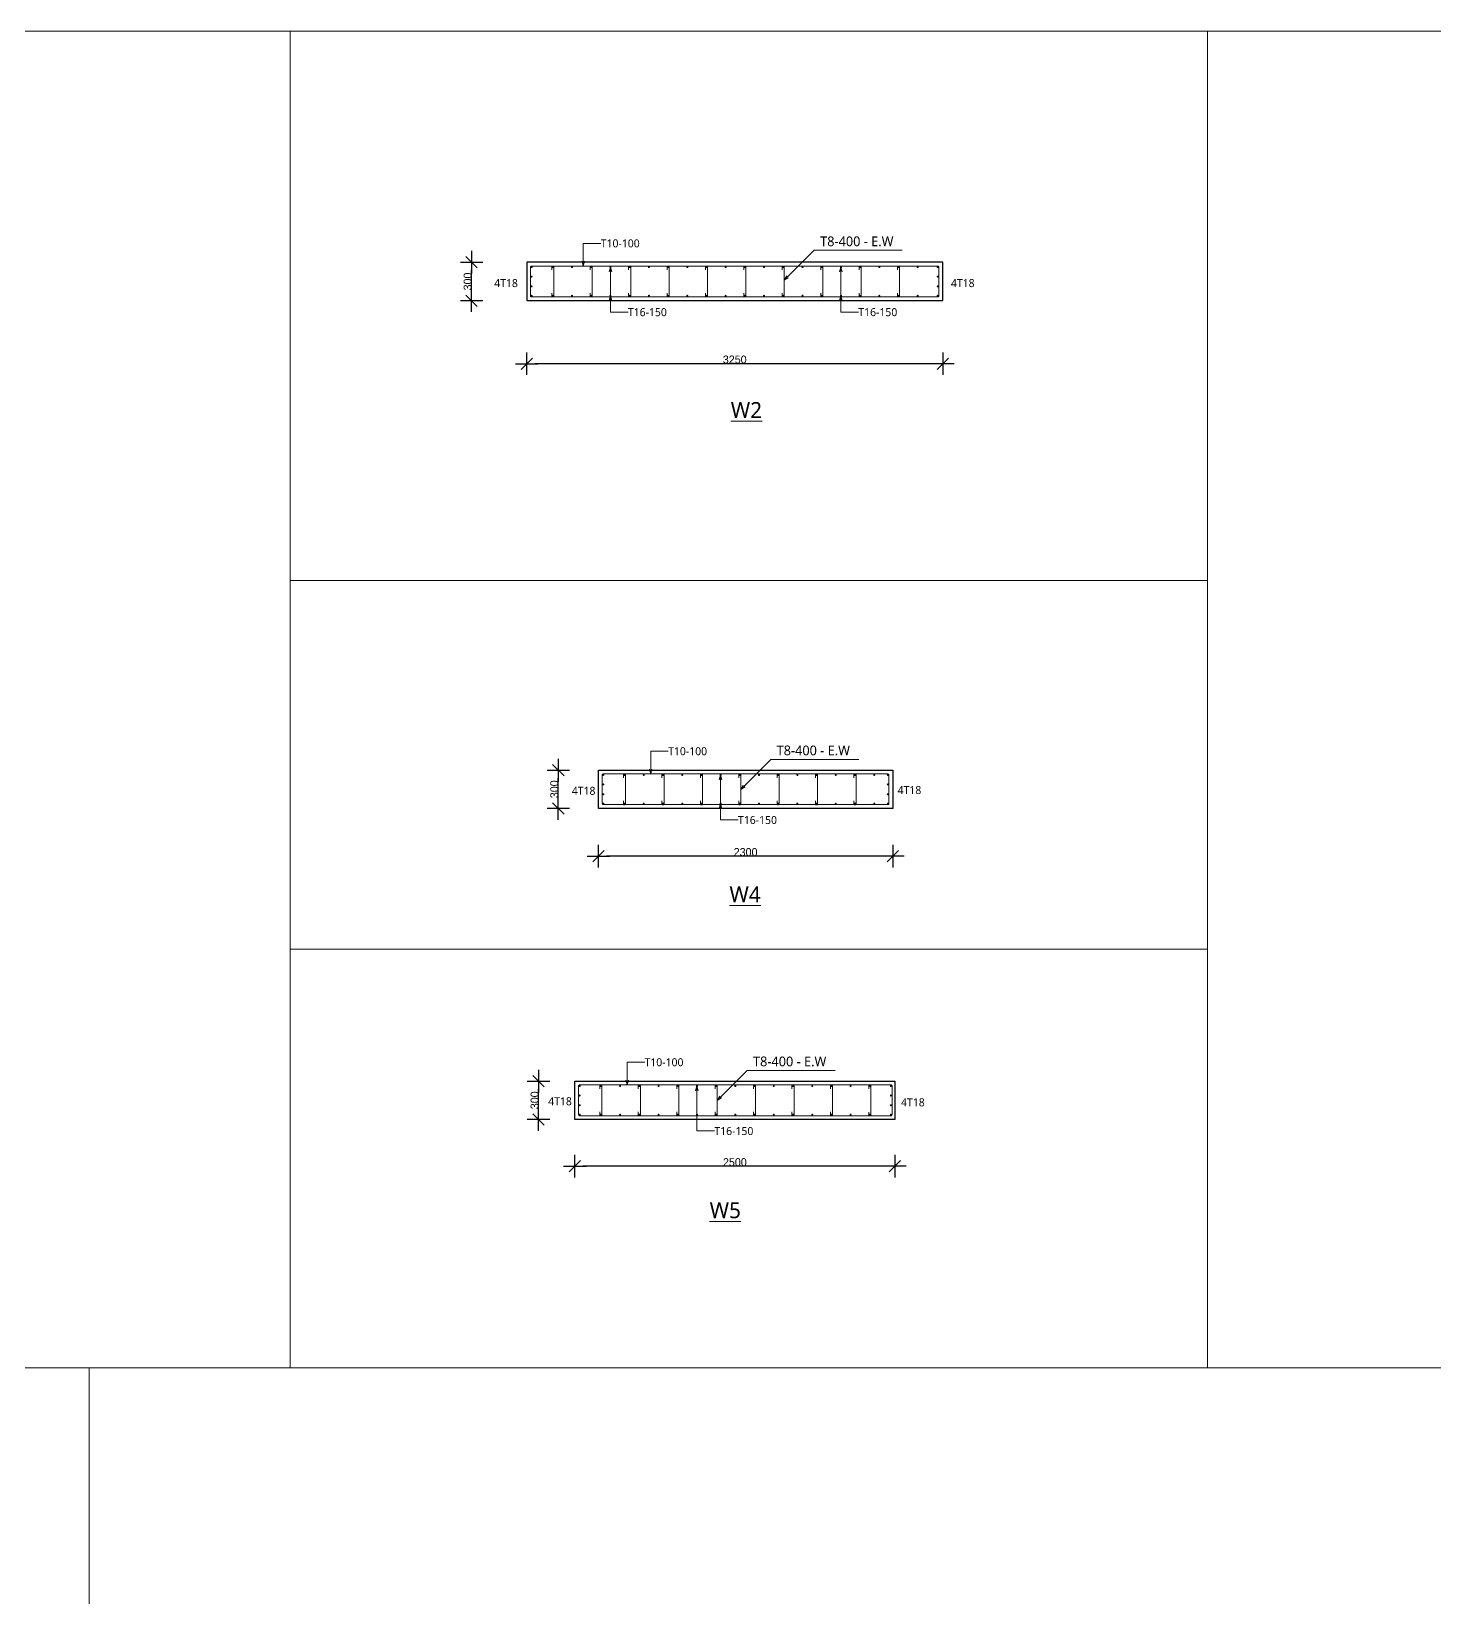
# Model space of a CAD drawing. Header units: millimetres. Extents: x -523 to 167289, y 167321 to 195048.
# Drawn here: x 134405 to 145366, y 182814 to 195048 of the extents above; entities that cross this region are included whole.
import ezdxf

# ---------------------------------------------------------------- set-up
doc = ezdxf.new("R2010")
doc.units = ezdxf.units.MM
doc.header["$PDMODE"] = 98
doc.layers.get('0').update_dxf_attribs({"lineweight": 20})
doc.layers.get('Defpoints').update_dxf_attribs({"lineweight": 20})
doc.layers.add('A-ANNO-TEXT', color=4, linetype='Continuous', lineweight=13)
doc.layers.add('A-DETL', color=2, linetype='Continuous', lineweight=5)
doc.layers.add('DM', color=7, linetype='Continuous')
doc.layers.add('GR-C', color=1, linetype='Continuous')
doc.styles.add('Segoe UI Light', font='segoeuil.ttf', dxfattribs={"width": 0.85, "height": 400})
doc.styles.add('T25-50', font='stencil.shx', dxfattribs={"height": 62.5})
doc.dimstyles.new('D35-100', dxfattribs={"dimtxt": 62.5, "dimasz": 210, "dimexe": 0.1, "dimexo": 0.0065, "dimgap": 126, "dimtad": 1, "dimdec": 0, "dimzin": 0, "dimdsep": 46, "dimtxsty": 'T25-50', "dimblk": 'TK', "dimcen": 90, "dimdle": 100, "dimclrt": 7, "dimadec": 0, "dimazin": 0, "dimtfac": 1, "dimtdec": 0, "dimtix": 1, "dimtofl": 0, "dimtmove": 1, "dimatfit": 3, "dimldrblk": 'COLUMNS AND AXES-XREF-GROUND$0$DOT1', "dimfxl": 0.15, "dimfxlon": 1, "dimtolj": 1, "dimtzin": 0, "dimarcsym": 1})

# ---------------------------------------------------------------- blocks, each defined once
blk = doc.blocks.new('*U428')
at = {"layer": 'A-DETL', "lineweight": 20}
blk.add_lwpolyline([(-8, -90), (-8, -112, 0.414214), (0, -120), (0, -120, 0.414214), (8, -112), (8, 112, 0.414214), (0, 120), (0, 120, 0.414214), (-8, 112), (-8, 90)], format="xyb", dxfattribs=at)
blk = doc.blocks.new('*U429')
at = {"layer": 'A-DETL', "color": 0, "linetype": 'ByBlock', "lineweight": -2, "transparency": 16777216}
for p in [(0, 0), (300, 0), (600, 0), (900, 0), (1200, 0), (1500, 0), (1800, 0), (2100, 0), (2400, 0), (2700, 0)]:
    blk.add_blockref('*U428', p, dxfattribs=at)
blk = doc.blocks.new('TK')
at = {"layer": 'DM'}
for p, q in [((1.41, 0), (-1.41, 0)), ((-0.71, -0.71), (0.71, 0.71)), ((0, 1.41), (0, -1.41))]:
    blk.add_line(p, q, dxfattribs=at)
blk = doc.blocks.new('*D446')
at = {"layer": 'A-DETL', "color": 0, "lineweight": -2, "transparency": 16777216}
for p, q in [((138274, 192453), (138274, 192452)), ((141462, 192452), (138337, 192452)), ((141524, 192453), (141524, 192452))]:
    blk.add_line(p, q, dxfattribs=at)
at = {"layer": 'Defpoints', "color": 0, "transparency": 16777216}
for p in [(138274, 193018, 0), (141524, 193018, 0), (138274, 192452)]:
    blk.add_point(p, dxfattribs=at)
at = {"layer": 'A-DETL', "color": 0, "lineweight": -2, "transparency": 16777216, "xscale": 62.5, "yscale": 62.5, "zscale": 62.5, "rotation": 180}
blk.add_blockref('TK', (138274, 192452), dxfattribs=at)
at = {"layer": 'A-DETL', "color": 0, "lineweight": -2, "transparency": 16777216, "xscale": 62.5, "yscale": 62.5, "zscale": 62.5}
blk.add_blockref('TK', (141524, 192452), dxfattribs=at)
at = {"layer": 'A-DETL', "color": 7, "transparency": 16777216, "insert": (139899, 192484), "char_height": 62.5, "attachment_point": 5, "style": 'T25-50'}
blk.add_mtext('\\A1;3250', dxfattribs=at)
blk = doc.blocks.new('COLUMNS AND AXES-XREF-GROUND$0$DOT1')
for p, q in [((0, -2.5), (0, 2.5)), ((2.5, 0), (-2.5, 0))]:
    blk.add_line(p, q)
blk.add_circle((0, 0), 0.485)
blk = doc.blocks.new('*D447')
at = {"layer": 'A-DETL', "color": 0, "lineweight": -2, "transparency": 16777216}
for p, q in [((137844, 193244), (137844, 193244)), ((137844, 193007), (137844, 193182)), ((137844, 192944), (137844, 192944))]:
    blk.add_line(p, q, dxfattribs=at)
at = {"layer": 'Defpoints', "color": 0, "transparency": 16777216}
for p in [(137844, 193244), (138393, 193244, 0), (138393, 192944, 0)]:
    blk.add_point(p, dxfattribs=at)
at = {"layer": 'A-DETL', "color": 0, "lineweight": -2, "transparency": 16777216, "xscale": 62.5, "yscale": 62.5, "zscale": 62.5}
for p, rotation in [((137844, 193244), 90), ((137844, 192944), 270)]:
    blk.add_blockref('TK', p, dxfattribs=dict(at, rotation=rotation))
at = {"layer": 'A-DETL', "color": 7, "transparency": 16777216, "insert": (137813, 193094), "char_height": 62.5, "attachment_point": 5, "rotation": 90, "style": 'T25-50'}
blk.add_mtext('\\A1;300', dxfattribs=at)
blk = doc.blocks.new('*D477')
at = {"layer": 'A-DETL', "color": 0, "lineweight": -2, "transparency": 16777216}
for p, q in [((138834, 188606), (138834, 188606)), ((141072, 188606), (138897, 188606)), ((141134, 188606), (141134, 188606))]:
    blk.add_line(p, q, dxfattribs=at)
at = {"layer": 'Defpoints', "color": 0, "transparency": 16777216}
for p in [(138834, 188978, 0), (141134, 188978, 0), (138834, 188606)]:
    blk.add_point(p, dxfattribs=at)
at = {"layer": 'A-DETL', "color": 0, "lineweight": -2, "transparency": 16777216, "xscale": 62.5, "yscale": 62.5, "zscale": 62.5, "rotation": 180}
blk.add_blockref('TK', (138834, 188606), dxfattribs=at)
at = {"layer": 'A-DETL', "color": 0, "lineweight": -2, "transparency": 16777216, "xscale": 62.5, "yscale": 62.5, "zscale": 62.5}
blk.add_blockref('TK', (141134, 188606), dxfattribs=at)
at = {"layer": 'A-DETL', "color": 7, "transparency": 16777216, "insert": (139984, 188637), "char_height": 62.5, "attachment_point": 5, "style": 'T25-50'}
blk.add_mtext('\\A1;2300', dxfattribs=at)
blk = doc.blocks.new('*D478')
at = {"layer": 'A-DETL', "color": 0, "lineweight": -2, "transparency": 16777216}
for p, q in [((138521, 189278), (138521, 189278)), ((138521, 189040), (138521, 189215)), ((138521, 188978), (138521, 188978))]:
    blk.add_line(p, q, dxfattribs=at)
at = {"layer": 'Defpoints', "color": 0, "transparency": 16777216}
for p in [(138521, 189278), (138834, 189278, 0), (138834, 188978, 0)]:
    blk.add_point(p, dxfattribs=at)
at = {"layer": 'A-DETL', "color": 0, "lineweight": -2, "transparency": 16777216, "xscale": 62.5, "yscale": 62.5, "zscale": 62.5}
for p, rotation in [((138521, 189278), 90), ((138521, 188978), 270)]:
    blk.add_blockref('TK', p, dxfattribs=dict(at, rotation=rotation))
at = {"layer": 'A-DETL', "color": 7, "transparency": 16777216, "insert": (138490, 189128), "char_height": 62.5, "attachment_point": 5, "rotation": 90, "style": 'T25-50'}
blk.add_mtext('\\A1;300', dxfattribs=at)
blk = doc.blocks.new('*D450')
at = {"layer": 'A-DETL', "color": 0, "lineweight": -2, "transparency": 16777216}
for p, q in [((138650, 186184), (138650, 186183)), ((141087, 186184), (138712, 186184)), ((141150, 186184), (141150, 186183))]:
    blk.add_line(p, q, dxfattribs=at)
at = {"layer": 'Defpoints', "color": 0, "transparency": 16777216}
for p in [(138650, 186549), (141150, 186549), (138650, 186184)]:
    blk.add_point(p, dxfattribs=at)
at = {"layer": 'A-DETL', "color": 0, "lineweight": -2, "transparency": 16777216, "xscale": 62.5, "yscale": 62.5, "zscale": 62.5, "rotation": 180}
blk.add_blockref('TK', (138650, 186184), dxfattribs=at)
at = {"layer": 'A-DETL', "color": 0, "lineweight": -2, "transparency": 16777216, "xscale": 62.5, "yscale": 62.5, "zscale": 62.5}
blk.add_blockref('TK', (141150, 186184), dxfattribs=at)
at = {"layer": 'A-DETL', "color": 7, "transparency": 16777216, "insert": (139900, 186215), "char_height": 62.5, "attachment_point": 5, "style": 'T25-50'}
blk.add_mtext('\\A1;2500', dxfattribs=at)
blk = doc.blocks.new('*D451')
at = {"layer": 'A-DETL', "color": 0, "lineweight": -2, "transparency": 16777216}
for p, q in [((138367, 186849), (138367, 186849)), ((138367, 186611), (138367, 186786)), ((138367, 186549), (138367, 186549))]:
    blk.add_line(p, q, dxfattribs=at)
at = {"layer": 'Defpoints', "color": 0, "transparency": 16777216}
for p in [(138367, 186849), (138650, 186849), (138650, 186549)]:
    blk.add_point(p, dxfattribs=at)
at = {"layer": 'A-DETL', "color": 0, "lineweight": -2, "transparency": 16777216, "xscale": 62.5, "yscale": 62.5, "zscale": 62.5}
for p, rotation in [((138367, 186849), 90), ((138367, 186549), 270)]:
    blk.add_blockref('TK', p, dxfattribs=dict(at, rotation=rotation))
at = {"layer": 'A-DETL', "color": 7, "transparency": 16777216, "insert": (138336, 186699), "char_height": 62.5, "attachment_point": 5, "rotation": 90, "style": 'T25-50'}
blk.add_mtext('\\A1;300', dxfattribs=at)
blk = doc.blocks.new('*D453')
at = {"layer": 'A-DETL', "color": 0, "lineweight": -2, "transparency": 16777216}
for p, q in [((-435, 193495), (-435, 193495)), ((-435, 193257), (-435, 193432)), ((-435, 193195), (-435, 193195))]:
    blk.add_line(p, q, dxfattribs=at)
at = {"layer": 'Defpoints', "color": 0, "transparency": 16777216}
for p in [(-435, 193495), (0, 193495), (153213, 193195)]:
    blk.add_point(p, dxfattribs=at)
at = {"layer": 'A-DETL', "color": 0, "lineweight": -2, "transparency": 16777216, "xscale": 62.5, "yscale": 62.5, "zscale": 62.5}
for p, rotation in [((-435, 193495), 90), ((-435, 193195), 270)]:
    blk.add_blockref('TK', p, dxfattribs=dict(at, rotation=rotation))
at = {"layer": 'A-DETL', "color": 7, "transparency": 16777216, "insert": (-466, 193345), "char_height": 62.5, "attachment_point": 5, "rotation": 90, "style": 'T25-50'}
blk.add_mtext('\\A1;300', dxfattribs=at)
blk = doc.blocks.new('*D457')
at = {"layer": 'A-DETL', "color": 0, "lineweight": -2, "transparency": 16777216}
for p, q in [((162594, 194137), (162594, 194137)), ((162594, 190800), (162594, 194074)), ((162594, 190737), (162594, 190737))]:
    blk.add_line(p, q, dxfattribs=at)
at = {"layer": 'Defpoints', "color": 0, "transparency": 16777216}
for p in [(0, 194137, 0), (162594, 194137), (162792, 190737, 0)]:
    blk.add_point(p, dxfattribs=at)
at = {"layer": 'A-DETL', "color": 0, "lineweight": -2, "transparency": 16777216, "xscale": 62.5, "yscale": 62.5, "zscale": 62.5}
for p, rotation in [((162594, 194137), 90), ((162594, 190737), 270)]:
    blk.add_blockref('TK', p, dxfattribs=dict(at, rotation=rotation))
at = {"layer": 'A-DETL', "color": 7, "transparency": 16777216, "insert": (162562, 192437), "char_height": 62.5, "attachment_point": 5, "rotation": 90, "style": 'T25-50'}
blk.add_mtext('\\A1;3400', dxfattribs=at)

msp = doc.modelspace()

# ---------------------------------------------------------------- linework, layer by layer
at = {"layer": 'A-ANNO-TEXT', "color": 250, "lineweight": 13}
for p, q in [((138716.2, 193391.7, 0), (138853.7, 193391.7, 0)), ((138716.2, 193214.2, 0), (138716.2, 193391.7, 0)), ((140286.3, 193103.7, 0), (140520.3, 193337.7, 0)), ((140520.3, 193337.7, 0), (141207.2, 193337.7, 0)), ((138716.2, 193214.2, 0), (138706.2, 193251.7, 0)), ((138716.2, 193214.2, 0), (138726.3, 193251.7, 0)), ((138928.3, 193206.2, 0), (138918.2, 193168.7, 0)), ((138928.3, 193206.2, 0), (138928.3, 192854.7, 0)), ((138928.3, 193206.2, 0), (138938.3, 193168.7, 0)), ((140728.3, 193206.2, 0), (140718.2, 193168.7, 0)), ((140728.3, 193206.2, 0), (140728.3, 192854.7, 0)), ((140728.3, 193206.2, 0), (140738.3, 193168.7, 0)), ((140286.3, 193103.7, 0), (140305.7, 193137.3, 0)), ((140286.3, 193103.7, 0), (140319.9, 193123.1, 0)), ((138928.3, 192982.2, 0), (138918.2, 192944.7, 0)), ((138928.3, 192982.2, 0), (138938.3, 192944.7, 0)), ((140728.3, 192982.2, 0), (140718.2, 192944.7, 0)), ((140728.3, 192982.2, 0), (140738.3, 192944.7, 0)), ((138928.3, 192854.7, 0), (139065.8, 192854.7, 0)), ((140728.3, 192854.7, 0), (140865.8, 192854.7, 0)), ((139242.6, 189425.3, 0), (139380.1, 189425.3, 0)), ((139242.6, 189247.8, 0), (139242.6, 189425.3, 0)), ((139242.6, 189247.8, 0), (139232.6, 189285.3, 0)), ((139242.6, 189247.8, 0), (139252.7, 189285.3, 0)), ((139946.5, 189127.4, 0), (140180.5, 189361.5, 0)), ((140180.5, 189361.5, 0), (140867.4, 189361.5, 0)), ((139788.5, 189239.8, 0), (139778.5, 189202.3, 0)), ((139788.5, 189239.8, 0), (139788.5, 188888.3, 0)), ((139788.5, 189239.8, 0), (139798.6, 189202.3, 0)), ((139946.5, 189127.4, 0), (139965.9, 189161.1, 0)), ((139946.5, 189127.4, 0), (139980.1, 189146.9, 0)), ((139788.5, 189015.8, 0), (139778.5, 188978.3, 0)), ((139788.5, 189015.8, 0), (139798.6, 188978.3, 0)), ((139788.5, 188888.3, 0), (139926, 188888.3, 0)), ((139058, 186996.1), (139195.5, 186996.1)), ((139058, 186818.6), (139058, 186996.1)), ((139761.9, 186698.2), (139995.9, 186932.2)), ((139995.9, 186932.2), (140682.8, 186932.2)), ((139058, 186818.6), (139048, 186856.1)), ((139058, 186818.6), (139068.1, 186856.1)), ((139603.9, 186810.6), (139593.8, 186773.1)), ((139603.9, 186810.6), (139603.9, 186459)), ((139603.9, 186810.6), (139613.9, 186773.1)), ((139761.9, 186698.2), (139781.3, 186731.8)), ((139761.9, 186698.2), (139795.5, 186717.6)), ((139603.9, 186459), (139741.4, 186459))]:
    msp.add_line(p, q, dxfattribs=at)
at = {"layer": 'A-DETL'}
msp.add_lwpolyline([(124282.3, 195047.8), (167289, 195047.8), (167289, 169580.6), (124282.3, 169580.6)], close=True, dxfattribs=at)
for points in [[(136425.4, 195047.8), (136425.4, 184608), (124282.3, 184608)], [(143591.5, 195047.8), (143591.5, 190759.4), (136425.4, 190759.4)], [(136425.4, 184608), (151319.6, 184608), (151319.6, 195047.8)], [(143591.5, 190759.4), (143591.5, 184608)], [(136425.4, 187879.7), (143591.5, 187879.7)], [(134856.3, 184608), (134856.3, 169580.6)]]:
    msp.add_lwpolyline(points, dxfattribs=at)
at = {"layer": 'A-DETL', "elevation": 0}
for points in [[(141484.6, 193214.2), (138312, 193214.2, 0.4142136), (138304, 193206.2), (138304, 192982.2, 0.4142136), (138312, 192974.2), (141484.6, 192974.2, 0.4142136), (141492.6, 192982.2), (141492.6, 193206.2, 0.4142136)], [(141095.8, 189247.8), (138872.3, 189247.8, 0.4142136), (138864.3, 189239.8), (138864.3, 189015.8, 0.4142136), (138872.3, 189007.8), (141095.8, 189007.8, 0.4142136), (141103.8, 189015.8), (141103.8, 189239.8, 0.4142136)]]:
    msp.add_lwpolyline(points, format="xyb", close=True, dxfattribs=at)
at = {"layer": 'A-DETL', "const_width": 8, "elevation": 0}
for points in [[(138316, 193206.2, -1), (138308, 193206.2, -1)], [(138482.3, 193206.2, -1), (138474.3, 193206.2, -1)], [(138632.3, 193206.2, -1), (138624.3, 193206.2, -1)], [(138782.3, 193206.2, -1), (138774.3, 193206.2, -1)], [(138932.3, 193206.2, -1), (138924.3, 193206.2, -1)], [(139082.3, 193206.2, -1), (139074.3, 193206.2, -1)], [(139232.3, 193206.2, -1), (139224.3, 193206.2, -1)], [(139382.3, 193206.2, -1), (139374.3, 193206.2, -1)], [(139532.3, 193206.2, -1), (139524.3, 193206.2, -1)], [(139682.3, 193206.2, -1), (139674.3, 193206.2, -1)], [(139832.3, 193206.2, -1), (139824.3, 193206.2, -1)], [(139982.3, 193206.2, -1), (139974.3, 193206.2, -1)], [(140132.3, 193206.2, -1), (140124.3, 193206.2, -1)], [(140282.3, 193206.2, -1), (140274.3, 193206.2, -1)], [(140432.3, 193206.2, -1), (140424.3, 193206.2, -1)], [(140582.3, 193206.2, -1), (140574.3, 193206.2, -1)], [(140732.3, 193206.2, -1), (140724.3, 193206.2, -1)], [(140882.3, 193206.2, -1), (140874.3, 193206.2, -1)], [(141032.3, 193206.2, -1), (141024.3, 193206.2, -1)], [(141182.3, 193206.2, -1), (141174.3, 193206.2, -1)], [(141332.3, 193206.2, -1), (141324.3, 193206.2, -1)], [(141488.6, 193206.2, -1), (141480.6, 193206.2, -1)], [(138316, 193132, -1), (138308, 193132, -1)], [(138316, 193055.6, -1), (138308, 193055.6, -1)], [(141488.6, 193132, -1), (141480.6, 193132, -1)], [(141488.6, 193055.6, -1), (141480.6, 193055.6, -1)], [(138316, 192982.1, -1), (138308, 192982.1, -1)], [(138482.3, 192982.2, 1), (138474.3, 192982.2, 1)], [(138632.3, 192982.2, 1), (138624.3, 192982.2, 1)], [(138782.3, 192982.2, 1), (138774.3, 192982.2, 1)], [(138932.3, 192982.2, 1), (138924.3, 192982.2, 1)], [(139082.3, 192982.2, 1), (139074.3, 192982.2, 1)], [(139232.3, 192982.2, 1), (139224.3, 192982.2, 1)], [(139382.3, 192982.2, 1), (139374.3, 192982.2, 1)], [(139532.3, 192982.2, 1), (139524.3, 192982.2, 1)], [(139682.3, 192982.2, 1), (139674.3, 192982.2, 1)], [(139832.3, 192982.2, 1), (139824.3, 192982.2, 1)], [(139982.3, 192982.2, 1), (139974.3, 192982.2, 1)], [(140132.3, 192982.2, 1), (140124.3, 192982.2, 1)], [(140282.3, 192982.2, 1), (140274.3, 192982.2, 1)], [(140432.3, 192982.2, 1), (140424.3, 192982.2, 1)], [(140582.3, 192982.2, 1), (140574.3, 192982.2, 1)], [(140732.3, 192982.2, 1), (140724.3, 192982.2, 1)], [(140882.3, 192982.2, 1), (140874.3, 192982.2, 1)], [(141032.3, 192982.2, 1), (141024.3, 192982.2, 1)], [(141182.3, 192982.2, 1), (141174.3, 192982.2, 1)], [(141332.3, 192982.2, 1), (141324.3, 192982.2, 1)], [(141488.6, 192982.1, -1), (141480.6, 192982.1, -1)], [(138876.3, 189239.8, -1), (138868.3, 189239.8, -1)], [(138876.3, 189165.5, -1), (138868.3, 189165.5, -1)], [(139042.5, 189239.8, -1), (139034.5, 189239.8, -1)], [(139192.5, 189239.8, -1), (139184.5, 189239.8, -1)], [(139342.5, 189239.8, -1), (139334.5, 189239.8, -1)], [(139492.5, 189239.8, -1), (139484.5, 189239.8, -1)], [(139642.5, 189239.8, -1), (139634.5, 189239.8, -1)], [(139792.5, 189239.8, -1), (139784.5, 189239.8, -1)], [(139942.5, 189239.8, -1), (139934.5, 189239.8, -1)], [(140092.5, 189239.8, -1), (140084.5, 189239.8, -1)], [(140242.5, 189239.8, -1), (140234.5, 189239.8, -1)], [(140392.5, 189239.8, -1), (140384.5, 189239.8, -1)], [(140542.5, 189239.8, -1), (140534.5, 189239.8, -1)], [(140692.5, 189239.8, -1), (140684.5, 189239.8, -1)], [(140842.5, 189239.8, -1), (140834.5, 189239.8, -1)], [(140992.5, 189239.8, -1), (140984.5, 189239.8, -1)], [(141098.9, 189239.8, -1), (141090.9, 189239.8, -1)], [(141098.9, 189165.5, -1), (141090.9, 189165.5, -1)], [(138876.3, 189089.1, -1), (138868.3, 189089.1, -1)], [(138876.3, 189015.6, -1), (138868.3, 189015.6, -1)], [(139042.5, 189015.8, 1), (139034.5, 189015.8, 1)], [(139192.5, 189015.8, 1), (139184.5, 189015.8, 1)], [(139342.5, 189015.8, 1), (139334.5, 189015.8, 1)], [(139492.5, 189015.8, 1), (139484.5, 189015.8, 1)], [(139642.5, 189015.8, 1), (139634.5, 189015.8, 1)], [(139792.5, 189015.8, 1), (139784.5, 189015.8, 1)], [(139942.5, 189015.8, 1), (139934.5, 189015.8, 1)], [(140092.5, 189015.8, 1), (140084.5, 189015.8, 1)], [(140242.5, 189015.8, 1), (140234.5, 189015.8, 1)], [(140392.5, 189015.8, 1), (140384.5, 189015.8, 1)], [(140542.5, 189015.8, 1), (140534.5, 189015.8, 1)], [(140692.5, 189015.8, 1), (140684.5, 189015.8, 1)], [(140842.5, 189015.8, 1), (140834.5, 189015.8, 1)], [(140992.5, 189015.8, 1), (140984.5, 189015.8, 1)], [(141098.9, 189089.1, -1), (141090.9, 189089.1, -1)], [(141098.9, 189015.6, -1), (141090.9, 189015.6, -1)]]:
    msp.add_lwpolyline(points, format="xyb", close=True, dxfattribs=at)
at = {"layer": 'A-DETL', "lineweight": 20, "elevation": 0}
for points in [[(139030.5, 189037.1), (139030.5, 189015.1, 0.4142136), (139038.5, 189007.1), (139038.5, 189007.1, 0.4142136), (139046.5, 189015.1), (139046.5, 189239.8, 0.4142136), (139038.5, 189247.8), (139038.5, 189247.8, 0.4142136), (139030.5, 189239.8), (139030.5, 189217.8)], [(139330.5, 189037.1), (139330.5, 189015.1, 0.4142136), (139338.5, 189007.1), (139338.5, 189007.1, 0.4142136), (139346.5, 189015.1), (139346.5, 189239.8, 0.4142136), (139338.5, 189247.8), (139338.5, 189247.8, 0.4142136), (139330.5, 189239.8), (139330.5, 189217.8)], [(139630.5, 189037.1), (139630.5, 189015.1, 0.4142136), (139638.5, 189007.1), (139638.5, 189007.1, 0.4142136), (139646.5, 189015.1), (139646.5, 189239.8, 0.4142136), (139638.5, 189247.8), (139638.5, 189247.8, 0.4142136), (139630.5, 189239.8), (139630.5, 189217.8)], [(139930.5, 189037.1), (139930.5, 189015.1, 0.4142136), (139938.5, 189007.1), (139938.5, 189007.1, 0.4142136), (139946.5, 189015.1), (139946.5, 189239.8, 0.4142136), (139938.5, 189247.8), (139938.5, 189247.8, 0.4142136), (139930.5, 189239.8), (139930.5, 189217.8)], [(140230.5, 189037.1), (140230.5, 189015.1, 0.4142136), (140238.5, 189007.1), (140238.5, 189007.1, 0.4142136), (140246.5, 189015.1), (140246.5, 189239.8, 0.4142136), (140238.5, 189247.8), (140238.5, 189247.8, 0.4142136), (140230.5, 189239.8), (140230.5, 189217.8)], [(140530.5, 189037.1), (140530.5, 189015.1, 0.4142136), (140538.5, 189007.1), (140538.5, 189007.1, 0.4142136), (140546.5, 189015.1), (140546.5, 189239.8, 0.4142136), (140538.5, 189247.8), (140538.5, 189247.8, 0.4142136), (140530.5, 189239.8), (140530.5, 189217.8)], [(140830.5, 189037.1), (140830.5, 189015.1, 0.4142136), (140838.5, 189007.1), (140838.5, 189007.1, 0.4142136), (140846.5, 189015.1), (140846.5, 189239.8, 0.4142136), (140838.5, 189247.8), (140838.5, 189247.8, 0.4142136), (140830.5, 189239.8), (140830.5, 189217.8)]]:
    msp.add_lwpolyline(points, format="xyb", dxfattribs=at)
at = {"layer": 'A-DETL'}
msp.add_lwpolyline([(141119.9, 186818.6), (138687.6, 186818.6, 0.4142136), (138679.6, 186810.6), (138679.6, 186586.6, 0.4142136), (138687.6, 186578.6), (141119.9, 186578.6, 0.4142136), (141127.9, 186586.6), (141127.9, 186810.6, 0.4142136)], format="xyb", close=True, dxfattribs=at)
at = {"layer": 'A-DETL', "const_width": 8}
for points in [[(138691.6, 186810.6, -1), (138683.6, 186810.6, -1)], [(138857.9, 186810.6, -1), (138849.9, 186810.6, -1)], [(139007.9, 186810.6, -1), (138999.9, 186810.6, -1)], [(139157.9, 186810.6, -1), (139149.9, 186810.6, -1)], [(139307.9, 186810.6, -1), (139299.9, 186810.6, -1)], [(139457.9, 186810.6, -1), (139449.9, 186810.6, -1)], [(139607.9, 186810.6, -1), (139599.9, 186810.6, -1)], [(139757.9, 186810.6, -1), (139749.9, 186810.6, -1)], [(139907.9, 186810.6, -1), (139899.9, 186810.6, -1)], [(140057.9, 186810.6, -1), (140049.9, 186810.6, -1)], [(140207.9, 186810.6, -1), (140199.9, 186810.6, -1)], [(140357.9, 186810.6, -1), (140349.9, 186810.6, -1)], [(140507.9, 186810.6, -1), (140499.9, 186810.6, -1)], [(140657.9, 186810.6, -1), (140649.9, 186810.6, -1)], [(140807.9, 186810.6, -1), (140799.9, 186810.6, -1)], [(140957.9, 186809.9, -1), (140949.9, 186809.9, -1)], [(141122.9, 186810.6, -1), (141114.9, 186810.6, -1)], [(138691.6, 186736.3, -1), (138683.6, 186736.3, -1)], [(141122.9, 186736.3, -1), (141114.9, 186736.3, -1)], [(138691.6, 186659.9, -1), (138683.6, 186659.9, -1)], [(138691.6, 186586.4, -1), (138683.6, 186586.4, -1)], [(138857.9, 186586.6, 1), (138849.9, 186586.6, 1)], [(139007.9, 186586.6, 1), (138999.9, 186586.6, 1)], [(139157.9, 186586.6, 1), (139149.9, 186586.6, 1)], [(139307.9, 186586.6, 1), (139299.9, 186586.6, 1)], [(139457.9, 186586.6, 1), (139449.9, 186586.6, 1)], [(139607.9, 186586.6, 1), (139599.9, 186586.6, 1)], [(139757.9, 186586.6, 1), (139749.9, 186586.6, 1)], [(139907.9, 186586.6, 1), (139899.9, 186586.6, 1)], [(140057.9, 186586.6, 1), (140049.9, 186586.6, 1)], [(140207.9, 186586.6, 1), (140199.9, 186586.6, 1)], [(140357.9, 186586.6, 1), (140349.9, 186586.6, 1)], [(140507.9, 186586.6, 1), (140499.9, 186586.6, 1)], [(140657.9, 186586.6, 1), (140649.9, 186586.6, 1)], [(140807.9, 186586.6, 1), (140799.9, 186586.6, 1)], [(140957.9, 186585.9, 1), (140949.9, 186585.9, 1)], [(141122.9, 186659.9, -1), (141114.9, 186659.9, -1)], [(141122.9, 186586.4, -1), (141114.9, 186586.4, -1)]]:
    msp.add_lwpolyline(points, format="xyb", close=True, dxfattribs=at)
at = {"layer": 'A-DETL', "lineweight": 20}
for points in [[(138845.9, 186607.9), (138845.9, 186585.9, 0.4142136), (138853.9, 186577.9), (138853.9, 186577.9, 0.4142136), (138861.9, 186585.9), (138861.9, 186810.6, 0.4142136), (138853.9, 186818.6), (138853.9, 186818.6, 0.4142136), (138845.9, 186810.6), (138845.9, 186788.6)], [(139145.9, 186607.9), (139145.9, 186585.9, 0.4142136), (139153.9, 186577.9), (139153.9, 186577.9, 0.4142136), (139161.9, 186585.9), (139161.9, 186810.6, 0.4142136), (139153.9, 186818.6), (139153.9, 186818.6, 0.4142136), (139145.9, 186810.6), (139145.9, 186788.6)], [(139445.9, 186607.9), (139445.9, 186585.9, 0.4142136), (139453.9, 186577.9), (139453.9, 186577.9, 0.4142136), (139461.9, 186585.9), (139461.9, 186810.6, 0.4142136), (139453.9, 186818.6), (139453.9, 186818.6, 0.4142136), (139445.9, 186810.6), (139445.9, 186788.6)], [(139745.9, 186607.9), (139745.9, 186585.9, 0.4142136), (139753.9, 186577.9), (139753.9, 186577.9, 0.4142136), (139761.9, 186585.9), (139761.9, 186810.6, 0.4142136), (139753.9, 186818.6), (139753.9, 186818.6, 0.4142136), (139745.9, 186810.6), (139745.9, 186788.6)], [(140045.9, 186607.9), (140045.9, 186585.9, 0.4142136), (140053.9, 186577.9), (140053.9, 186577.9, 0.4142136), (140061.9, 186585.9), (140061.9, 186810.6, 0.4142136), (140053.9, 186818.6), (140053.9, 186818.6, 0.4142136), (140045.9, 186810.6), (140045.9, 186788.6)], [(140345.9, 186607.9), (140345.9, 186585.9, 0.4142136), (140353.9, 186577.9), (140353.9, 186577.9, 0.4142136), (140361.9, 186585.9), (140361.9, 186810.6, 0.4142136), (140353.9, 186818.6), (140353.9, 186818.6, 0.4142136), (140345.9, 186810.6), (140345.9, 186788.6)], [(140645.9, 186607.9), (140645.9, 186585.9, 0.4142136), (140653.9, 186577.9), (140653.9, 186577.9, 0.4142136), (140661.9, 186585.9), (140661.9, 186810.6, 0.4142136), (140653.9, 186818.6), (140653.9, 186818.6, 0.4142136), (140645.9, 186810.6), (140645.9, 186788.6)], [(140945.9, 186607.2), (140945.9, 186585.2, 0.4142136), (140953.9, 186577.2), (140953.9, 186577.2, 0.4142136), (140961.9, 186585.2), (140961.9, 186809.9, 0.4142136), (140953.9, 186817.9), (140953.9, 186817.9, 0.4142136), (140945.9, 186809.9), (140945.9, 186787.9)]]:
    msp.add_lwpolyline(points, format="xyb", dxfattribs=at)
at = {"layer": 'GR-C', "linetype": 'Continuous', "ltscale": 2, "elevation": 0}
for points in [[(141524, 192944.2), (141524, 193244.2), (138274, 193244.2), (138274, 192944.2)], [(141134.3, 189277.8), (141134.3, 188977.8), (138834.3, 188977.8), (138834.3, 189277.8)]]:
    msp.add_lwpolyline(points, close=True, dxfattribs=at)
at = {"layer": 'GR-C', "linetype": 'Continuous', "ltscale": 2}
msp.add_lwpolyline([(141149.6, 186848.6), (141149.6, 186548.6), (138649.6, 186548.6), (138649.6, 186848.6)], close=True, dxfattribs=at)

# ---------------------------------------------------------------- block references
at = {"layer": 'A-DETL'}
msp.add_blockref('*U429', (138478.3, 193093.9, 0), dxfattribs=at)

# ---------------------------------------------------------------- texts
at = {"layer": 'A-ANNO-TEXT', "color": 7, "style": 'Segoe UI Light'}
for s, height, p in [('T10-100', 62.5, (138852.4, 193360.5, 0)), ('T8-400 - E.W', 76.337, (140566, 193369.5, 0)), ('T16-150', 62.5, (139064.4, 192823.2, 0)), ('T16-150', 62.5, (140864.4, 192823.2, 0)), ('%%UW2', 125, (139868.1, 192027.2, 0)), ('T10-100', 62.5, (139378.8, 189394, 0)), ('T8-400 - E.W', 76.337, (140226.2, 189393.2, 0)), ('T16-150', 62.5, (139924.7, 188856.7, 0)), ('%%UW4', 125, (139857.6, 188245.3, 0)), ('T10-100', 62.5, (139194.2, 186964.8)), ('T8-400 - E.W', 76.337, (140041.6, 186964)), ('T16-150', 62.5, (139740.1, 186427.5)), ('%%UW5', 125, (139703.1, 185778.1, 0))]:
    msp.add_text(s, height=height, dxfattribs=at).set_placement(p)
for p in [(138020.3, 193050.1), (141587.7, 193050.1), (138626.1, 189084.7), (141171.1, 189090.5), (138442, 186660.1), (141198, 186651.8)]:
    msp.add_text('4T18', height=62.5, rotation=360, dxfattribs=at).set_placement(p)

# ---------------------------------------------------------------- dimensions: what is measured, and where the dimension line sits
at = {"layer": 'A-DETL'}
dim = msp.add_linear_dim(base=(162593.7, 194136.6), p1=(162792.4, 190737.3, 0), p2=(0, 194136.6, 0), angle=90, text='3400', dimstyle='D35-100', override={"dimtxt": 62.5, "dimasz": 62.5, "dimgap": 0}, dxfattribs=at)
dim.commit()
dim.dimension.update_dxf_attribs({"geometry": '*D457', "text_midpoint": (162562.4, 192437)})
for base, p1, p2, picture, middle in [((-434.7, 193495), (153212.6, 193195), (0, 193495), '*D453', (-466, 193345)), ((137844.1, 193244.2), (138392.5, 192944.2, 0), (138392.5, 193244.2, 0), '*D447', (137812.8, 193094.2)), ((138521.2, 189277.8), (138834.3, 188977.8, 0), (138834.3, 189277.8, 0), '*D478', (138489.9, 189127.8)), ((138367.2, 186848.6), (138649.6, 186548.6), (138649.6, 186848.6), '*D451', (138335.9, 186698.6))]:
    dim = msp.add_linear_dim(base=base, p1=p1, p2=p2, angle=90, dimstyle='D35-100', override={"dimtxt": 62.5, "dimasz": 62.5, "dimgap": 0}, dxfattribs=at)
    dim.commit()
    dim.dimension.update_dxf_attribs({"geometry": picture, "text_midpoint": middle})
for base, p1, p2, picture, middle in [((138274, 192452.4), (141524, 193018.2, 0), (138274, 193018.2, 0), '*D446', (139899, 192483.7)), ((138834.3, 188605.8), (141134.3, 188977.8, 0), (138834.3, 188977.8, 0), '*D477', (139984.3, 188637.1)), ((138649.6, 186183.5), (141149.6, 186548.6), (138649.6, 186548.6), '*D450', (139899.6, 186214.8))]:
    dim = msp.add_linear_dim(base=base, p1=p1, p2=p2, dimstyle='D35-100', override={"dimtxt": 62.5, "dimasz": 62.5, "dimgap": 0}, dxfattribs=at)
    dim.commit()
    dim.dimension.update_dxf_attribs({"geometry": picture, "text_midpoint": middle})

doc.saveas('drawing.dxf')
